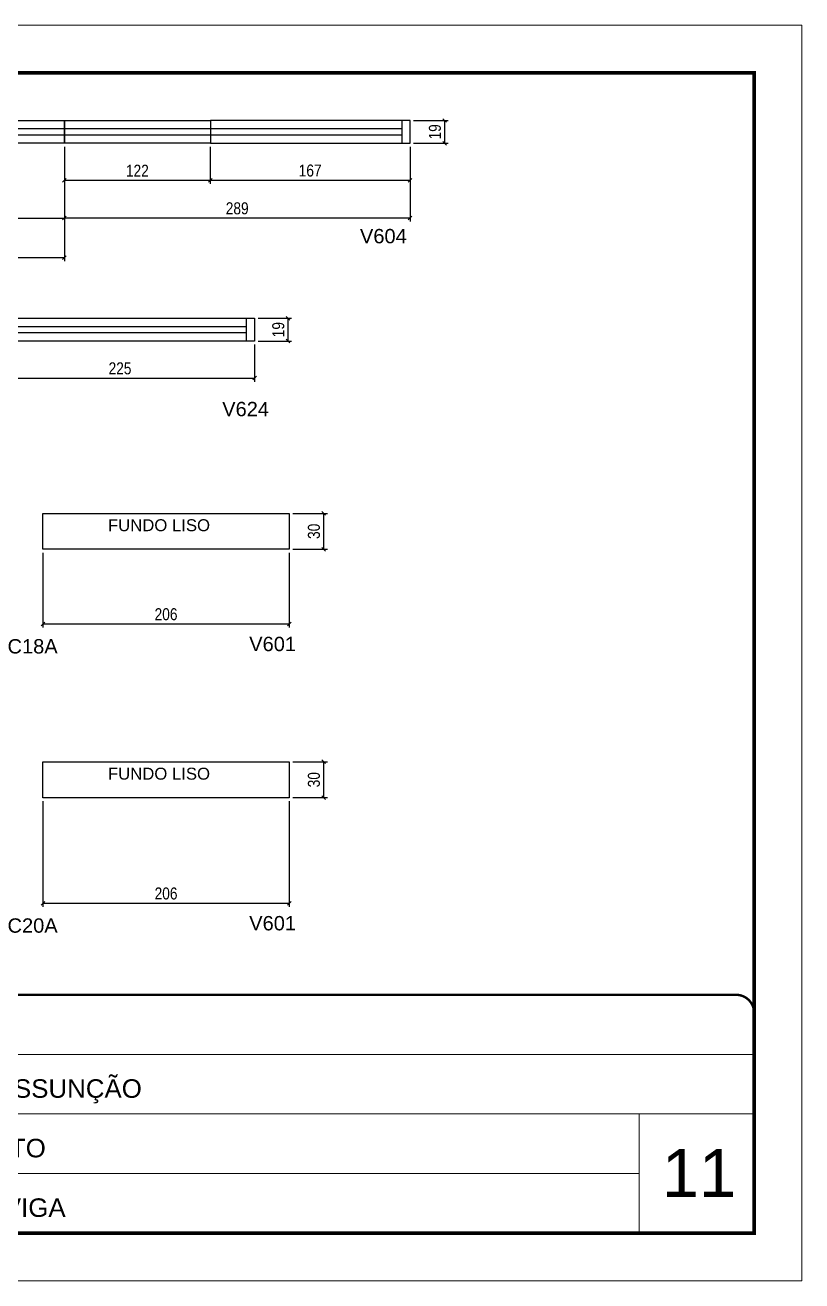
# Model space of a CAD drawing. Extents: x 3111 to 9365, y 861 to 5356.
# Drawn here: x 7130 to 7780, y 2009 to 3059 of the extents above; entities that cross this region are included whole.
import ezdxf

# ---------------------------------------------------------------- set-up
doc = ezdxf.new("R2010")
doc.units = 0
doc.linetypes.add('CONTINUO', pattern=[0])
doc.linetypes.add('DASHED', pattern=[0.75, 0.5, -0.25])
for name, color, linetype in [('5', 5, 'Continuous'), ('COTA', 241, 'Continuous'), ('Painéis', 200, 'Continuous'), ('SARR_2.2x7', 40, 'Continuous')]:
    doc.layers.add(name, color=color, linetype=linetype)
for name, color, linetype, lineweight in [('CARIMBO', 255, 'Continuous', 9), ('Folhas', 255, 'Continuous', 9), ('SARRAFO DE PRESSAO', 251, 'DASHED', 9)]:
    doc.layers.add(name, color=color, linetype=linetype, lineweight=lineweight)
doc.styles.add('ARIAL', font='arial.ttf')
doc.styles.add('COTA TECNICA-50', font='techl___.ttf', dxfattribs={"height": 10})
doc.styles.get("Standard").update_dxf_attribs({"font": 'arial.ttf'})
doc.dimstyles.new('COTA PAINEL-50', dxfattribs={"dimtxt": 10, "dimasz": 3, "dimexe": 3, "dimexo": 3, "dimgap": 3, "dimtad": 1, "dimdec": 1, "dimzin": 12, "dimdsep": 46, "dimtxsty": 'COTA TECNICA-50', "dimblk1": 'OBLIQUE', "dimblk2": 'OBLIQUE', "dimsah": 1, "dimcen": 0.9, "dimclrd": 4, "dimclre": 4, "dimclrt": 240, "dimadec": 1, "dimazin": 3, "dimtfac": 1, "dimtdec": 1, "dimtmove": 0, "dimatfit": 3, "dimfxl": 1, "dimtolj": 1, "dimtzin": 12, "dimarcsym": 0})

# ---------------------------------------------------------------- blocks, each defined once
blk = doc.blocks.new('9999999999')
at = {"color": 30, "linetype": 'CONTINUO'}
for p, q in [((98564.6, 34379.6), (99584, 34379.6)), ((98564.6, 34329.8), (99488, 34329.8)), ((99584, 34329.8), (99488, 34329.8)), ((99488, 34329.8), (99488, 34230.2)), ((98564.6, 34280), (99488, 34280))]:
    blk.add_line(p, q, dxfattribs=at)
at = {"color": 30, "linetype": 'CONTINUO', "const_width": 2}
blk.add_lwpolyline([(99584, 34230.2), (99584, 34414.4, 0.414214), (99569, 34429.4), (98229, 34429.4, 0.414214), (98214, 34414.4), (98214, 34245.2, 0.414214), (98229, 34230.2), (99584, 34230.2)], format="xyb", dxfattribs=at)
at = {"layer": 'Folhas'}
blk.add_lwpolyline([(98139, 34190.2), (99624, 34190.2), (99624, 35240.2), (98139, 35240.2)], close=True, dxfattribs=at)
at = {"layer": 'Folhas', "color": 30, "const_width": 3}
blk.add_lwpolyline([(98214, 34230.2), (99584, 34230.2), (99584, 35200.2), (98214, 35200.2)], close=True, dxfattribs=at)
at = {"color": 7, "linetype": 'Continuous', "ltscale": 5, "style": 'ARIAL'}
for s, p in [('HOSPITAL ASSUNÇÃO', (98837.7, 34343.3)), ('4° PAVIMENTO', (98837.7, 34293.5)), ('FUNDO DE VIGA', (98837.7, 34243.7))]:
    blk.add_text(s, height=15.483, dxfattribs=at).set_placement(p)
blk = doc.blocks.new('_Oblique')
at = {"color": 0, "linetype": 'ByBlock', "lineweight": -2}
blk.add_line((-0.5, -0.5), (0.5, 0.5), dxfattribs=at)
blk = doc.blocks.new('*D287')
at = {"layer": 'COTA', "color": 4, "linetype": 'ByBlock', "lineweight": -2, "transparency": 16777216}
for p, q in [((6918.8, 2957.6), (6918.8, 2895)), ((7162.8, 2957.6), (7162.8, 2895)), ((6918.8, 2898), (7162.8, 2898))]:
    blk.add_line(p, q, dxfattribs=at)
at = {"layer": 'Defpoints', "color": 0, "linetype": 'ByBlock', "transparency": 16777216}
for p in [(6918.8, 2960.6), (7162.8, 2960.6), (7162.8, 2898)]:
    blk.add_point(p, dxfattribs=at)
at = {"layer": 'COTA', "color": 4, "linetype": 'ByBlock', "lineweight": -2, "transparency": 16777216, "xscale": 3, "yscale": 3, "zscale": 3, "rotation": 180}
blk.add_blockref('_Oblique', (6918.8, 2898), dxfattribs=at)
at = {"layer": 'COTA', "color": 4, "linetype": 'ByBlock', "lineweight": -2, "transparency": 16777216, "xscale": 3, "yscale": 3, "zscale": 3}
blk.add_blockref('_Oblique', (7162.8, 2898), dxfattribs=at)
at = {"layer": 'COTA', "color": 240, "linetype": 'ByBlock', "transparency": 16777216, "insert": (7040.8, 2906.1), "char_height": 10, "attachment_point": 5, "style": 'COTA TECNICA-50'}
blk.add_mtext('\\A1;244', dxfattribs=at)
blk = doc.blocks.new('*D300')
at = {"layer": 'COTA', "color": 4, "linetype": 'ByBlock', "lineweight": -2, "transparency": 16777216}
for p, q in [((7324.8, 2814.2), (7352.8, 2814.2)), ((7349.8, 2795.2), (7349.8, 2814.2)), ((7324.8, 2795.2), (7352.8, 2795.2))]:
    blk.add_line(p, q, dxfattribs=at)
at = {"layer": 'Defpoints', "color": 0, "linetype": 'ByBlock', "transparency": 16777216}
for p in [(7321.8, 2814.2), (7349.8, 2814.2), (7321.8, 2795.2)]:
    blk.add_point(p, dxfattribs=at)
at = {"layer": 'COTA', "color": 4, "linetype": 'ByBlock', "lineweight": -2, "transparency": 16777216, "xscale": 3, "yscale": 3, "zscale": 3}
for p, rotation in [((7349.8, 2814.2), 90), ((7349.8, 2795.2), 270)]:
    blk.add_blockref('_Oblique', p, dxfattribs=dict(at, rotation=rotation))
at = {"layer": 'COTA', "color": 240, "linetype": 'ByBlock', "transparency": 16777216, "insert": (7341.7, 2804.7), "char_height": 10, "attachment_point": 5, "rotation": 90, "style": 'COTA TECNICA-50'}
blk.add_mtext('\\A1;19', dxfattribs=at)
blk = doc.blocks.new('*D303')
at = {"layer": 'COTA', "color": 4, "linetype": 'ByBlock', "lineweight": -2, "transparency": 16777216}
for p, q in [((7144.8, 2618.1), (7144.8, 2555.6)), ((7350.8, 2618.1), (7350.8, 2555.6)), ((7144.8, 2558.6), (7350.8, 2558.6))]:
    blk.add_line(p, q, dxfattribs=at)
at = {"layer": 'Defpoints', "color": 0, "linetype": 'ByBlock', "transparency": 16777216}
for p in [(7144.8, 2621.1), (7350.8, 2621.1), (7350.8, 2558.6)]:
    blk.add_point(p, dxfattribs=at)
at = {"layer": 'COTA', "color": 4, "linetype": 'ByBlock', "lineweight": -2, "transparency": 16777216, "xscale": 3, "yscale": 3, "zscale": 3, "rotation": 180}
blk.add_blockref('_Oblique', (7144.8, 2558.6), dxfattribs=at)
at = {"layer": 'COTA', "color": 4, "linetype": 'ByBlock', "lineweight": -2, "transparency": 16777216, "xscale": 3, "yscale": 3, "zscale": 3}
blk.add_blockref('_Oblique', (7350.8, 2558.6), dxfattribs=at)
at = {"layer": 'COTA', "color": 240, "linetype": 'ByBlock', "transparency": 16777216, "insert": (7247.8, 2566.7), "char_height": 10, "attachment_point": 5, "style": 'COTA TECNICA-50'}
blk.add_mtext('\\A1;206', dxfattribs=at)
blk = doc.blocks.new('*D304')
at = {"layer": 'COTA', "color": 4, "linetype": 'ByBlock', "lineweight": -2, "transparency": 16777216}
for p, q in [((7353.8, 2651.1), (7382.7, 2651.1)), ((7379.7, 2621.1), (7379.7, 2651.1)), ((7353.8, 2621.1), (7382.7, 2621.1))]:
    blk.add_line(p, q, dxfattribs=at)
at = {"layer": 'Defpoints', "color": 0, "linetype": 'ByBlock', "transparency": 16777216}
for p in [(7350.8, 2651.1), (7379.7, 2651.1), (7350.8, 2621.1)]:
    blk.add_point(p, dxfattribs=at)
at = {"layer": 'COTA', "color": 4, "linetype": 'ByBlock', "lineweight": -2, "transparency": 16777216, "xscale": 3, "yscale": 3, "zscale": 3}
for p, rotation in [((7379.7, 2651.1), 90), ((7379.7, 2621.1), 270)]:
    blk.add_blockref('_Oblique', p, dxfattribs=dict(at, rotation=rotation))
at = {"layer": 'COTA', "color": 240, "linetype": 'ByBlock', "transparency": 16777216, "insert": (7371.5, 2636.1), "char_height": 10, "attachment_point": 5, "rotation": 90, "style": 'COTA TECNICA-50'}
blk.add_mtext('\\A1;30', dxfattribs=at)
blk = doc.blocks.new('*D336')
at = {"layer": 'COTA', "color": 4, "linetype": 'ByBlock', "lineweight": -2, "transparency": 16777216}
for p, q in [((7096.8, 2792.2), (7096.8, 2761.2)), ((7321.8, 2792.2), (7321.8, 2761.2)), ((7096.8, 2764.2), (7321.8, 2764.2))]:
    blk.add_line(p, q, dxfattribs=at)
at = {"layer": 'Defpoints', "color": 0, "linetype": 'ByBlock', "transparency": 16777216}
for p in [(7096.8, 2795.2), (7321.8, 2795.2), (7321.8, 2764.2)]:
    blk.add_point(p, dxfattribs=at)
at = {"layer": 'COTA', "color": 4, "linetype": 'ByBlock', "lineweight": -2, "transparency": 16777216, "xscale": 3, "yscale": 3, "zscale": 3, "rotation": 180}
blk.add_blockref('_Oblique', (7096.8, 2764.2), dxfattribs=at)
at = {"layer": 'COTA', "color": 4, "linetype": 'ByBlock', "lineweight": -2, "transparency": 16777216, "xscale": 3, "yscale": 3, "zscale": 3}
blk.add_blockref('_Oblique', (7321.8, 2764.2), dxfattribs=at)
at = {"layer": 'COTA', "color": 240, "linetype": 'ByBlock', "transparency": 16777216, "insert": (7209.3, 2772.3), "char_height": 10, "attachment_point": 5, "style": 'COTA TECNICA-50'}
blk.add_mtext('\\A1;225', dxfattribs=at)
blk = doc.blocks.new('*D337')
at = {"layer": 'COTA', "color": 4, "linetype": 'ByBlock', "lineweight": -2, "transparency": 16777216}
for p, q in [((7162.8, 2957.6), (7162.8, 2926.6)), ((7284.8, 2957.6), (7284.8, 2926.6)), ((7162.8, 2929.6), (7284.8, 2929.6))]:
    blk.add_line(p, q, dxfattribs=at)
at = {"layer": 'Defpoints', "color": 0, "linetype": 'ByBlock', "transparency": 16777216}
for p in [(7162.8, 2960.6), (7284.8, 2960.6), (7284.8, 2929.6)]:
    blk.add_point(p, dxfattribs=at)
at = {"layer": 'COTA', "color": 4, "linetype": 'ByBlock', "lineweight": -2, "transparency": 16777216, "xscale": 3, "yscale": 3, "zscale": 3}
for p, rotation in [((7162.8, 2929.6), 180.0000727987055), ((7284.8, 2929.6), 7.279870543824064e-05)]:
    blk.add_blockref('_Oblique', p, dxfattribs=dict(at, rotation=rotation))
at = {"layer": 'COTA', "color": 240, "linetype": 'ByBlock', "transparency": 16777216, "insert": (7223.8, 2937.6), "char_height": 10, "attachment_point": 5, "rotation": 0.0001, "style": 'COTA TECNICA-50'}
blk.add_mtext('\\A1;122', dxfattribs=at)
blk = doc.blocks.new('*D338')
at = {"layer": 'COTA', "color": 4, "linetype": 'ByBlock', "lineweight": -2, "transparency": 16777216}
for p, q in [((7284.8, 2957.6), (7284.8, 2926.6)), ((7451.8, 2957.6), (7451.8, 2926.6)), ((7284.8, 2929.6), (7451.8, 2929.6))]:
    blk.add_line(p, q, dxfattribs=at)
at = {"layer": 'Defpoints', "color": 0, "linetype": 'ByBlock', "transparency": 16777216}
for p in [(7284.8, 2960.6), (7451.8, 2960.6), (7451.8, 2929.6)]:
    blk.add_point(p, dxfattribs=at)
at = {"layer": 'COTA', "color": 4, "linetype": 'ByBlock', "lineweight": -2, "transparency": 16777216, "xscale": 3, "yscale": 3, "zscale": 3, "rotation": 180}
blk.add_blockref('_Oblique', (7284.8, 2929.6), dxfattribs=at)
at = {"layer": 'COTA', "color": 4, "linetype": 'ByBlock', "lineweight": -2, "transparency": 16777216, "xscale": 3, "yscale": 3, "zscale": 3}
blk.add_blockref('_Oblique', (7451.8, 2929.6), dxfattribs=at)
at = {"layer": 'COTA', "color": 240, "linetype": 'ByBlock', "transparency": 16777216, "insert": (7368.3, 2937.7), "char_height": 10, "attachment_point": 5, "style": 'COTA TECNICA-50'}
blk.add_mtext('\\A1;167', dxfattribs=at)
blk = doc.blocks.new('*D339')
at = {"layer": 'COTA', "color": 4, "linetype": 'ByBlock', "lineweight": -2, "transparency": 16777216}
for p, q in [((7162.8, 2957.6), (7162.8, 2895)), ((7451.8, 2957.6), (7451.8, 2895)), ((7451.8, 2898), (7162.8, 2898))]:
    blk.add_line(p, q, dxfattribs=at)
at = {"layer": 'Defpoints', "color": 0, "linetype": 'ByBlock', "transparency": 16777216}
for p in [(7162.8, 2960.6), (7451.8, 2960.6), (7162.8, 2898)]:
    blk.add_point(p, dxfattribs=at)
at = {"layer": 'COTA', "color": 4, "linetype": 'ByBlock', "lineweight": -2, "transparency": 16777216, "xscale": 3, "yscale": 3, "zscale": 3, "rotation": 180}
blk.add_blockref('_Oblique', (7162.8, 2898), dxfattribs=at)
at = {"layer": 'COTA', "color": 4, "linetype": 'ByBlock', "lineweight": -2, "transparency": 16777216, "xscale": 3, "yscale": 3, "zscale": 3}
blk.add_blockref('_Oblique', (7451.8, 2898), dxfattribs=at)
at = {"layer": 'COTA', "color": 240, "linetype": 'ByBlock', "transparency": 16777216, "insert": (7307.3, 2906.1), "char_height": 10, "attachment_point": 5, "style": 'COTA TECNICA-50'}
blk.add_mtext('\\A1;289', dxfattribs=at)
blk = doc.blocks.new('*D318')
at = {"layer": 'COTA', "color": 4, "linetype": 'ByBlock', "lineweight": -2, "transparency": 16777216}
for p, q in [((7454.8, 2979.6), (7483.8, 2979.6)), ((7480.8, 2960.6), (7480.8, 2979.6)), ((7454.8, 2960.6), (7483.8, 2960.6))]:
    blk.add_line(p, q, dxfattribs=at)
at = {"layer": 'Defpoints', "color": 0, "linetype": 'ByBlock', "transparency": 16777216}
for p in [(7451.8, 2979.6), (7480.8, 2979.6), (7451.8, 2960.6)]:
    blk.add_point(p, dxfattribs=at)
at = {"layer": 'COTA', "color": 4, "linetype": 'ByBlock', "lineweight": -2, "transparency": 16777216, "xscale": 3, "yscale": 3, "zscale": 3}
for p, rotation in [((7480.8, 2979.6), 90), ((7480.8, 2960.6), 270)]:
    blk.add_blockref('_Oblique', p, dxfattribs=dict(at, rotation=rotation))
at = {"layer": 'COTA', "color": 240, "linetype": 'ByBlock', "transparency": 16777216, "insert": (7472.7, 2970.1), "char_height": 10, "attachment_point": 5, "rotation": 90, "style": 'COTA TECNICA-50'}
blk.add_mtext('\\A1;19', dxfattribs=at)
blk = doc.blocks.new('*D319')
at = {"layer": 'COTA', "color": 4, "linetype": 'ByBlock', "lineweight": -2, "transparency": 16777216}
for p, q in [((6918.8, 2957.6), (6918.8, 2862)), ((7162.8, 2957.6), (7162.8, 2862)), ((6918.8, 2865), (7162.8, 2865))]:
    blk.add_line(p, q, dxfattribs=at)
at = {"layer": 'Defpoints', "color": 0, "linetype": 'ByBlock', "transparency": 16777216}
for p in [(6918.8, 2960.6), (7162.8, 2960.6), (7162.8, 2865)]:
    blk.add_point(p, dxfattribs=at)
at = {"layer": 'COTA', "color": 4, "linetype": 'ByBlock', "lineweight": -2, "transparency": 16777216, "xscale": 3, "yscale": 3, "zscale": 3, "rotation": 180}
blk.add_blockref('_Oblique', (6918.8, 2865), dxfattribs=at)
at = {"layer": 'COTA', "color": 4, "linetype": 'ByBlock', "lineweight": -2, "transparency": 16777216, "xscale": 3, "yscale": 3, "zscale": 3}
blk.add_blockref('_Oblique', (7162.8, 2865), dxfattribs=at)
at = {"layer": 'COTA', "color": 240, "linetype": 'ByBlock', "transparency": 16777216, "insert": (7040.8, 2873.1), "char_height": 10, "attachment_point": 5, "style": 'COTA TECNICA-50'}
blk.add_mtext('\\A1;2X', dxfattribs=at)
blk = doc.blocks.new('*D292')
at = {"layer": 'COTA', "color": 4, "linetype": 'ByBlock', "lineweight": -2, "transparency": 16777216}
for p, q in [((7144.8, 2410.4), (7144.8, 2322.1)), ((7350.8, 2410.4), (7350.8, 2322.1)), ((7144.8, 2325.1), (7350.8, 2325.1))]:
    blk.add_line(p, q, dxfattribs=at)
at = {"layer": 'Defpoints', "color": 0, "linetype": 'ByBlock', "transparency": 16777216}
for p in [(7144.8, 2413.4), (7350.8, 2413.4), (7350.8, 2325.1)]:
    blk.add_point(p, dxfattribs=at)
at = {"layer": 'COTA', "color": 4, "linetype": 'ByBlock', "lineweight": -2, "transparency": 16777216, "xscale": 3, "yscale": 3, "zscale": 3, "rotation": 180}
blk.add_blockref('_Oblique', (7144.8, 2325.1), dxfattribs=at)
at = {"layer": 'COTA', "color": 4, "linetype": 'ByBlock', "lineweight": -2, "transparency": 16777216, "xscale": 3, "yscale": 3, "zscale": 3}
blk.add_blockref('_Oblique', (7350.8, 2325.1), dxfattribs=at)
at = {"layer": 'COTA', "color": 240, "linetype": 'ByBlock', "transparency": 16777216, "insert": (7247.8, 2333.2), "char_height": 10, "attachment_point": 5, "style": 'COTA TECNICA-50'}
blk.add_mtext('\\A1;206', dxfattribs=at)
blk = doc.blocks.new('*D293')
at = {"layer": 'COTA', "color": 4, "linetype": 'ByBlock', "lineweight": -2, "transparency": 16777216}
for p, q in [((7353.8, 2443.4), (7382.7, 2443.4)), ((7379.7, 2413.4), (7379.7, 2443.4)), ((7353.8, 2413.4), (7382.7, 2413.4))]:
    blk.add_line(p, q, dxfattribs=at)
at = {"layer": 'Defpoints', "color": 0, "linetype": 'ByBlock', "transparency": 16777216}
for p in [(7350.8, 2443.4), (7379.7, 2443.4), (7350.8, 2413.4)]:
    blk.add_point(p, dxfattribs=at)
at = {"layer": 'COTA', "color": 4, "linetype": 'ByBlock', "lineweight": -2, "transparency": 16777216, "xscale": 3, "yscale": 3, "zscale": 3}
for p, rotation in [((7379.7, 2443.4), 90), ((7379.7, 2413.4), 270)]:
    blk.add_blockref('_Oblique', p, dxfattribs=dict(at, rotation=rotation))
at = {"layer": 'COTA', "color": 240, "linetype": 'ByBlock', "transparency": 16777216, "insert": (7371.5, 2428.4), "char_height": 10, "attachment_point": 5, "rotation": 90, "style": 'COTA TECNICA-50'}
blk.add_mtext('\\A1;30', dxfattribs=at)

msp = doc.modelspace()

# ---------------------------------------------------------------- linework, layer by layer
at = {"layer": 'Painéis', "linetype": 'Continuous'}
for points in [[(6918.84, 2979.55), (7162.84, 2979.55), (7162.84, 2960.55), (6918.84, 2960.55)], [(7162.84, 2979.55), (7284.84, 2979.55), (7284.84, 2960.55), (7162.84, 2960.55)], [(7284.84, 2960.55), (7451.84, 2960.55), (7451.84, 2979.55), (7284.84, 2979.55)], [(7096.81, 2814.19), (7321.81, 2814.19), (7321.81, 2795.19), (7096.81, 2795.19)], [(7144.75, 2651.12), (7350.75, 2651.12), (7350.75, 2621.12), (7144.75, 2621.12)], [(7144.75, 2443.36), (7350.75, 2443.36), (7350.75, 2413.36), (7144.75, 2413.36)]]:
    msp.add_lwpolyline(points, close=True, dxfattribs=at)
at = {"layer": 'SARR_2.2x7', "linetype": 'Continuous'}
for p, q in [((7162.84, 2972.55), (6918.84, 2972.55)), ((7444.84, 2972.55), (7162.84, 2972.55)), ((7444.84, 2979.55), (7444.84, 2960.55)), ((6918.84, 2967.55), (7162.84, 2967.55)), ((7162.84, 2967.55), (7444.84, 2967.55)), ((7314.81, 2814.19), (7314.81, 2795.19)), ((7314.81, 2807.19), (7103.81, 2807.19)), ((7103.81, 2802.19), (7314.81, 2802.19))]:
    msp.add_line(p, q, dxfattribs=at)

# ---------------------------------------------------------------- block references
at = {"layer": 'SARRAFO DE PRESSAO', "color": 6, "linetype": 'ByBlock'}
msp.add_blockref('9999999999', (-91844.48, -32180.86), dxfattribs=at)

# ---------------------------------------------------------------- texts
at = {"color": 0, "linetype": 'Continuous', "ltscale": 5, "style": 'ARIAL'}
for p in [(7199.2, 2636.19), (7199.2, 2428.43)]:
    msp.add_text('FUNDO LISO', height=10, dxfattribs=at).set_placement(p)
at = {"layer": '5', "linetype": 'Continuous'}
for s, p in [('V604', (7409.96, 2876.91)), ('V624', (7294.76, 2732.32)), ('C18A', (7115.25, 2533.94)), ('V601', (7317.34, 2535.89)), ('C20A', (7115.25, 2300.46)), ('V601', (7317.34, 2302.42))]:
    msp.add_text(s, height=12, rotation=359.99996, dxfattribs=at).set_placement(p)
at = {"layer": 'CARIMBO', "style": 'ARIAL'}
msp.add_text('11', height=40, dxfattribs=at).set_placement((7662.36, 2079.49))

# ---------------------------------------------------------------- dimensions: what is measured, and where the dimension line sits
at = {"layer": 'COTA', "linetype": 'ByBlock'}
for base, p1, p2, picture, middle in [((7480.81, 2979.55), (7451.84, 2960.55), (7451.84, 2979.55), '*D318', (7472.72, 2970.05)), ((7349.82, 2814.19), (7321.81, 2795.19), (7321.81, 2814.19), '*D300', (7341.73, 2804.69)), ((7379.72, 2651.12), (7350.75, 2621.12), (7350.75, 2651.12), '*D304', (7371.5, 2636.12)), ((7379.72, 2443.36), (7350.75, 2413.36), (7350.75, 2443.36), '*D293', (7371.5, 2428.36))]:
    dim = msp.add_linear_dim(base=base, p1=p1, p2=p2, angle=90, dimstyle='COTA PAINEL-50', override={"dimarcsym": 1}, dxfattribs=at)
    dim.commit()
    dim.dimension.update_dxf_attribs({"geometry": picture, "text_midpoint": middle})
for p1, p2, distance, picture, middle in [((6918.84, 2960.55), (7162.84, 2960.55), -62.56, '*D287', (7040.84, 2906.06)), ((7162.84, 2960.55), (7284.84, 2960.55), -30.99, '*D337', (7223.84, 2937.62)), ((7284.84, 2960.55), (7451.84, 2960.55), -30.99, '*D338', (7368.34, 2937.66)), ((7096.81, 2795.19), (7321.81, 2795.19), -30.99, '*D336', (7209.31, 2772.31)), ((7144.75, 2621.12), (7350.75, 2621.12), -62.56, '*D303', (7247.75, 2566.66)), ((7144.75, 2413.36), (7350.75, 2413.36), -88.28, '*D292', (7247.75, 2333.18))]:
    dim = msp.add_aligned_dim(p1=p1, p2=p2, distance=distance, dimstyle='COTA PAINEL-50', override={"dimarcsym": 1}, dxfattribs=at)
    dim.commit()
    dim.dimension.update_dxf_attribs({"geometry": picture, "text_midpoint": middle})
dim = msp.add_linear_dim(base=(7162.84, 2865.02), p1=(6918.84, 2960.55), p2=(7162.84, 2960.55), text='2X', dimstyle='COTA PAINEL-50', override={"dimarcsym": 1}, dxfattribs=at)
dim.commit()
dim.dimension.update_dxf_attribs({"geometry": '*D319', "text_midpoint": (7040.84, 2873.08)})
dim = msp.add_linear_dim(base=(7162.84, 2897.99), p1=(7451.84, 2960.55), p2=(7162.84, 2960.55), dimstyle='COTA PAINEL-50', override={"dimarcsym": 1}, dxfattribs=at)
dim.commit()
dim.dimension.update_dxf_attribs({"geometry": '*D339', "text_midpoint": (7307.34, 2906.09)})

doc.saveas('drawing.dxf')
